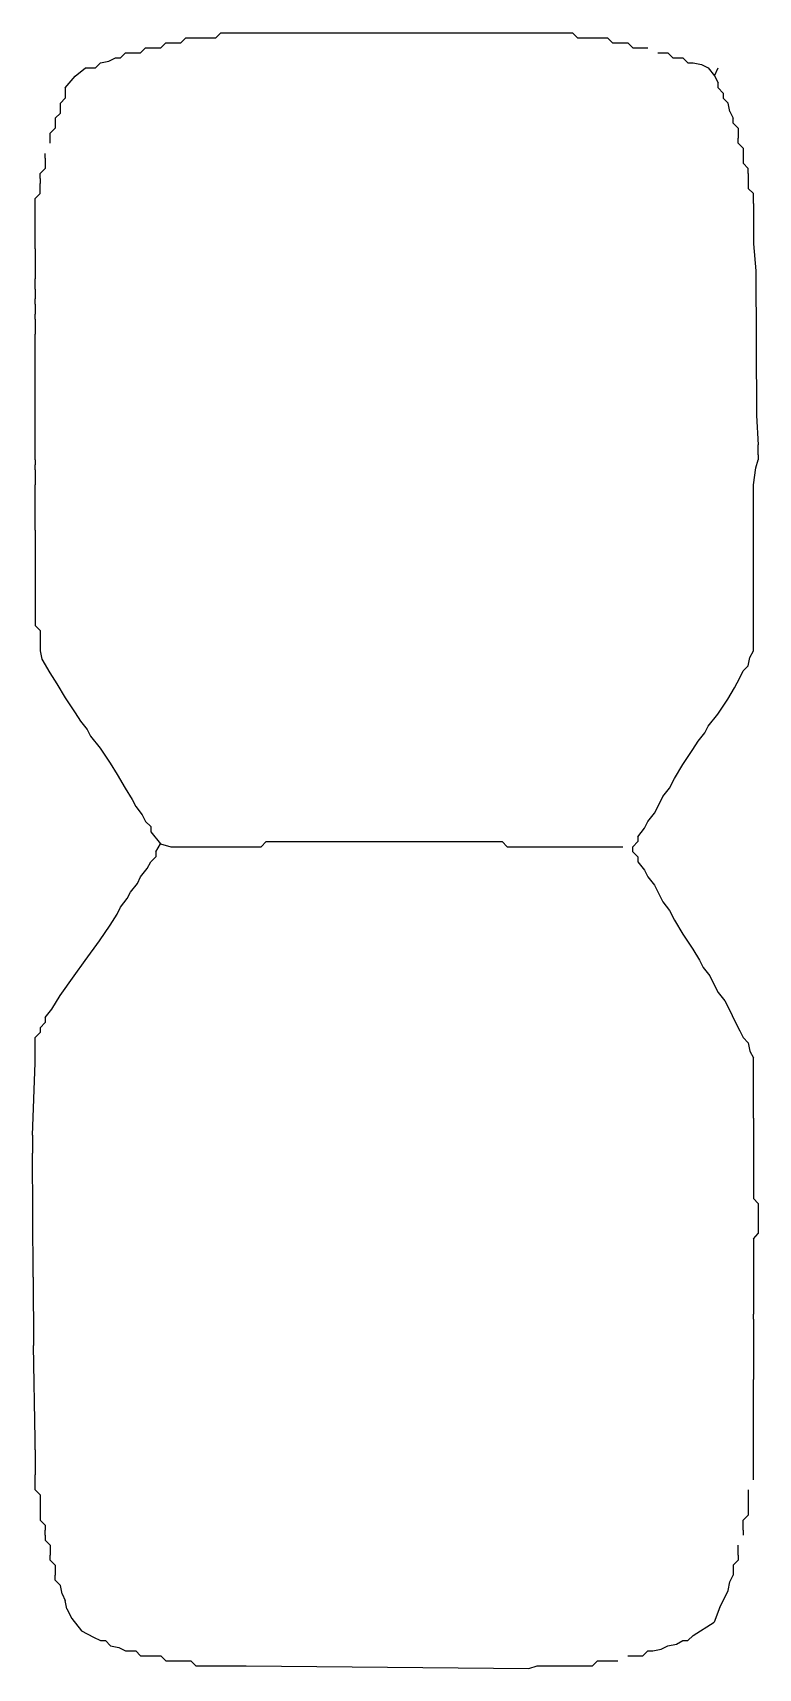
# Model space of a CAD drawing. Extents: x 0.5 to 4.01, y 0.5 to 4.16.
# Drawn here: x 2.768 to 3.25, y 1.898 to 2.983 of the extents above; entities that cross this region are included whole.
import ezdxf

# ---------------------------------------------------------------- set-up
doc = ezdxf.new("R2010")
doc.units = 0

msp = doc.modelspace()

# ---------------------------------------------------------------- linework, layer by layer
at = {"color": 1}
for p, q in [((2.84, 2.97, -0.1406), (2.8433, 2.9733, -0.14)), ((2.8433, 2.9733, -0.14), (2.8467, 2.9733, -0.14)), ((2.8467, 2.9733, -0.14), (2.85, 2.9733, -0.1386)), ((2.85, 2.9733, -0.1386), (2.8533, 2.9733, -0.1372)), ((2.8533, 2.9733, -0.1372), (2.8567, 2.9767, -0.1367)), ((2.8567, 2.9767, -0.1367), (2.86, 2.9767, -0.1367)), ((2.86, 2.9767, -0.1367), (2.8633, 2.9767, -0.1357)), ((2.8633, 2.9767, -0.1357), (2.8667, 2.9767, -0.1344)), ((2.8667, 2.9767, -0.1344), (2.87, 2.98, -0.1333)), ((2.87, 2.98, -0.1333), (2.8733, 2.98, -0.1333)), ((2.8733, 2.98, -0.1333), (2.8767, 2.98, -0.1333)), ((2.8767, 2.98, -0.1333), (2.88, 2.98, -0.1328)), ((2.88, 2.98, -0.1328), (2.8833, 2.98, -0.1319)), ((2.8833, 2.98, -0.1319), (2.8867, 2.98, -0.131)), ((2.8867, 2.98, -0.131), (2.89, 2.98, -0.1302)), ((2.89, 2.98, -0.1302), (2.8933, 2.9833, -0.13)), ((2.8933, 2.9833, -0.13), (2.8967, 2.9833, -0.13)), ((2.8967, 2.9833, -0.13), (2.9, 2.9833, -0.13)), ((2.9, 2.9833, -0.13), (2.9033, 2.9833, -0.13)), ((2.9033, 2.9833, -0.13), (2.9067, 2.9833, -0.13)), ((2.9067, 2.9833, -0.13), (2.91, 2.9833, -0.13)), ((2.91, 2.9833, -0.13), (2.9133, 2.9833, -0.13)), ((2.9133, 2.9833, -0.13), (2.9167, 2.9833, -0.13)), ((2.9167, 2.9833, -0.13), (2.92, 2.9833, -0.13)), ((2.92, 2.9833, -0.13), (2.9233, 2.9833, -0.13)), ((2.9233, 2.9833, -0.13), (2.9267, 2.9833, -0.13)), ((2.9267, 2.9833, -0.13), (2.93, 2.9833, -0.13)), ((2.93, 2.9833, -0.13), (2.9333, 2.9833, -0.13)), ((2.9333, 2.9833, -0.13), (2.9367, 2.9833, -0.13)), ((2.9367, 2.9833, -0.13), (2.94, 2.9833, -0.13)), ((2.94, 2.9833, -0.13), (2.9433, 2.9833, -0.13)), ((2.9433, 2.9833, -0.13), (2.9467, 2.9833, -0.13)), ((2.9467, 2.9833, -0.13), (2.95, 2.9833, -0.13)), ((2.95, 2.9833, -0.13), (2.9533, 2.9833, -0.13)), ((2.9533, 2.9833, -0.13), (2.9567, 2.9833, -0.13)), ((2.9567, 2.9833, -0.13), (2.96, 2.9833, -0.13)), ((2.96, 2.9833, -0.13), (2.9633, 2.9833, -0.13)), ((2.9633, 2.9833, -0.13), (2.9667, 2.9833, -0.13)), ((2.9667, 2.9833, -0.13), (2.97, 2.9833, -0.13)), ((2.97, 2.9833, -0.13), (2.9733, 2.9833, -0.13)), ((2.9733, 2.9833, -0.13), (2.9767, 2.9833, -0.13)), ((2.9767, 2.9833, -0.13), (2.98, 2.9833, -0.13)), ((2.98, 2.9833, -0.13), (2.9833, 2.9833, -0.13)), ((2.9833, 2.9833, -0.13), (2.9867, 2.9833, -0.13)), ((2.9867, 2.9833, -0.13), (2.99, 2.9833, -0.13)), ((2.99, 2.9833, -0.13), (2.9933, 2.9833, -0.13)), ((2.9933, 2.9833, -0.13), (2.9967, 2.9833, -0.13)), ((2.9967, 2.9833, -0.13), (3, 2.9833, -0.13)), ((3, 2.9833, -0.13), (3.0033, 2.9833, -0.13)), ((3.0033, 2.9833, -0.13), (3.0067, 2.9833, -0.13)), ((3.0067, 2.9833, -0.13), (3.01, 2.9833, -0.13)), ((3.01, 2.9833, -0.13), (3.0133, 2.9833, -0.13)), ((3.0133, 2.9833, -0.13), (3.0167, 2.9833, -0.13)), ((3.0167, 2.9833, -0.13), (3.02, 2.9833, -0.13)), ((3.02, 2.9833, -0.13), (3.0233, 2.9833, -0.13)), ((3.0233, 2.9833, -0.13), (3.0267, 2.9833, -0.13)), ((3.0267, 2.9833, -0.13), (3.03, 2.9833, -0.13)), ((3.03, 2.9833, -0.13), (3.0333, 2.9833, -0.13)), ((3.0333, 2.9833, -0.13), (3.0367, 2.9833, -0.13)), ((3.0367, 2.9833, -0.13), (3.04, 2.9833, -0.13)), ((3.04, 2.9833, -0.13), (3.0433, 2.9833, -0.13)), ((3.0433, 2.9833, -0.13), (3.0467, 2.9833, -0.13)), ((3.0467, 2.9833, -0.13), (3.05, 2.9833, -0.13)), ((3.05, 2.9833, -0.13), (3.0533, 2.9833, -0.13)), ((3.0533, 2.9833, -0.13), (3.0567, 2.9833, -0.13)), ((3.0567, 2.9833, -0.13), (3.06, 2.9833, -0.13)), ((3.06, 2.9833, -0.13), (3.0633, 2.9833, -0.13)), ((3.0633, 2.9833, -0.13), (3.0667, 2.9833, -0.13)), ((3.0667, 2.9833, -0.13), (3.07, 2.9833, -0.13)), ((3.07, 2.9833, -0.13), (3.0733, 2.9833, -0.13)), ((3.0733, 2.9833, -0.13), (3.0767, 2.9833, -0.13)), ((3.0767, 2.9833, -0.13), (3.08, 2.9833, -0.13)), ((3.08, 2.9833, -0.13), (3.0833, 2.9833, -0.13)), ((3.0833, 2.9833, -0.13), (3.0867, 2.9833, -0.13)), ((3.0867, 2.9833, -0.13), (3.09, 2.9833, -0.13)), ((3.09, 2.9833, -0.13), (3.0933, 2.9833, -0.13)), ((3.0933, 2.9833, -0.13), (3.0967, 2.9833, -0.13)), ((3.0967, 2.9833, -0.13), (3.1, 2.9833, -0.13)), ((3.1, 2.9833, -0.13), (3.1033, 2.9833, -0.13)), ((3.1033, 2.9833, -0.13), (3.1067, 2.9833, -0.13)), ((3.1067, 2.9833, -0.13), (3.11, 2.9833, -0.13)), ((3.11, 2.9833, -0.13), (3.1133, 2.9833, -0.13)), ((3.1133, 2.9833, -0.13), (3.1167, 2.9833, -0.13)), ((3.1167, 2.9833, -0.13), (3.12, 2.9833, -0.13)), ((3.12, 2.9833, -0.13), (3.1233, 2.9833, -0.13)), ((3.1233, 2.9833, -0.13), (3.1267, 2.9833, -0.13)), ((3.1267, 2.9833, -0.13), (3.13, 2.98, -0.1302)), ((3.13, 2.98, -0.1302), (3.1333, 2.98, -0.131)), ((3.1333, 2.98, -0.131), (3.1367, 2.98, -0.1319)), ((3.1367, 2.98, -0.1319), (3.14, 2.98, -0.1328)), ((3.14, 2.98, -0.1328), (3.1433, 2.98, -0.1333)), ((3.1433, 2.98, -0.1333), (3.1467, 2.98, -0.1333)), ((3.1467, 2.98, -0.1333), (3.15, 2.98, -0.1333)), ((3.15, 2.98, -0.1333), (3.1533, 2.9767, -0.1344)), ((3.1533, 2.9767, -0.1344), (3.1567, 2.9767, -0.1357)), ((3.1567, 2.9767, -0.1357), (3.16, 2.9767, -0.1367)), ((3.16, 2.9767, -0.1367), (3.1633, 2.9767, -0.1367)), ((3.1633, 2.9767, -0.1367), (3.1667, 2.9733, -0.1372)), ((3.1667, 2.9733, -0.1372), (3.17, 2.9733, -0.1386)), ((3.17, 2.9733, -0.1386), (3.1733, 2.9733, -0.14)), ((3.1733, 2.9733, -0.14), (3.1767, 2.9733, -0.14)), ((2.81, 2.96, -0.1509), (2.8133, 2.9633, -0.15)), ((2.8133, 2.9633, -0.15), (2.8189, 2.9644, -0.1475)), ((2.8189, 2.9644, -0.1475), (2.8233, 2.9667, -0.1467)), ((2.8233, 2.9667, -0.1467), (2.8267, 2.9667, -0.1453)), ((2.8267, 2.9667, -0.1453), (2.83, 2.97, -0.1433)), ((2.83, 2.97, -0.1433), (2.8333, 2.97, -0.1433)), ((2.8333, 2.97, -0.1433), (2.8367, 2.97, -0.1424)), ((2.8367, 2.97, -0.1424), (2.84, 2.97, -0.1406)), ((3.1833, 2.97, -0.1418), (3.1867, 2.97, -0.1433)), ((3.1867, 2.97, -0.1433), (3.19, 2.97, -0.1433)), ((3.19, 2.97, -0.1433), (3.1933, 2.9667, -0.1442)), ((3.1933, 2.9667, -0.1442), (3.1967, 2.9667, -0.1461)), ((3.1967, 2.9667, -0.1461), (3.2, 2.9667, -0.1467)), ((3.2, 2.9667, -0.1467), (3.2033, 2.9633, -0.1473)), ((3.2033, 2.9633, -0.1473), (3.2067, 2.9633, -0.1494)), ((3.2067, 2.9633, -0.1494), (3.2122, 2.9622, -0.1504)), ((3.2122, 2.9622, -0.1504), (3.2167, 2.96, -0.1523)), ((2.79, 2.9467, -0.1533), (2.7965, 2.9545, -0.1556)), ((2.7965, 2.9545, -0.1556), (2.8033, 2.96, -0.1533)), ((2.8033, 2.96, -0.1533), (2.8067, 2.96, -0.1532)), ((2.8067, 2.96, -0.1532), (2.81, 2.96, -0.1509)), ((3.2167, 2.96, -0.1523), (3.221, 2.9547, -0.1516)), ((3.221, 2.9547, -0.1516), (3.2233, 2.96, -0.1497)), ((3.221, 2.9547, -0.1516), (3.2233, 2.95, -0.1501)), ((2.79, 2.9467, -0.1533), (2.79, 2.9433, -0.1533)), ((2.79, 2.9433, -0.1533), (2.79, 2.94, -0.1511)), ((3.2233, 2.9467, -0.1485), (3.2233, 2.95, -0.1501)), ((3.2233, 2.9467, -0.1485), (3.2267, 2.9433, -0.1473)), ((3.2267, 2.9433, -0.1473), (3.2267, 2.94, -0.1464)), ((2.7833, 2.9267, -0.1467), (2.7867, 2.93, -0.1473)), ((2.7867, 2.9367, -0.15), (2.79, 2.94, -0.1511)), ((2.7867, 2.9333, -0.1494), (2.7867, 2.9367, -0.15)), ((2.7867, 2.93, -0.1473), (2.7867, 2.9333, -0.1494)), ((3.2267, 2.94, -0.1464), (3.23, 2.9367, -0.1447)), ((3.2311, 2.9311, -0.1433), (3.23, 2.9367, -0.1447)), ((3.2311, 2.9311, -0.1433), (3.2333, 2.9267, -0.1432)), ((2.78, 2.9167, -0.1433), (2.7833, 2.92, -0.1442)), ((2.7833, 2.9267, -0.1467), (2.7833, 2.9233, -0.1461)), ((2.7833, 2.9233, -0.1461), (2.7833, 2.92, -0.1442)), ((3.2333, 2.9233, -0.1415), (3.2333, 2.9267, -0.1432)), ((3.2333, 2.9233, -0.1415), (3.2367, 2.92, -0.14)), ((3.2367, 2.92, -0.14), (3.2367, 2.9167, -0.14)), ((2.78, 2.9133, -0.1433), (2.78, 2.9167, -0.1433)), ((2.78, 2.91, -0.1418), (2.78, 2.9133, -0.1433)), ((3.2367, 2.9167, -0.14), (3.2367, 2.9133, -0.1389)), ((3.2367, 2.91, -0.1373), (3.2367, 2.9133, -0.1389)), ((3.2367, 2.91, -0.1373), (3.24, 2.9067, -0.1367)), ((2.7767, 2.9, -0.14), (2.7767, 2.9033, -0.14)), ((2.7767, 2.9, -0.14), (2.7767, 2.8967, -0.1386)), ((3.24, 2.9067, -0.1367), (3.24, 2.9033, -0.1367)), ((3.24, 2.9033, -0.1367), (3.24, 2.9, -0.1357)), ((3.24, 2.9, -0.1357), (3.24, 2.8967, -0.1342)), ((2.7733, 2.89, -0.1367), (2.7767, 2.8933, -0.1372)), ((2.7733, 2.8867, -0.1367), (2.7733, 2.89, -0.1367)), ((2.7733, 2.8867, -0.1367), (2.7733, 2.8833, -0.1362)), ((2.7767, 2.8967, -0.1386), (2.7767, 2.8933, -0.1372)), ((3.24, 2.8967, -0.1342), (3.2433, 2.8933, -0.1333)), ((3.2433, 2.89, -0.1333), (3.2433, 2.8933, -0.1333)), ((3.2433, 2.89, -0.1333), (3.2433, 2.8867, -0.1331)), ((3.2433, 2.8867, -0.1331), (3.2433, 2.8833, -0.1319)), ((2.77, 2.8733, -0.1333), (2.7733, 2.8767, -0.1339)), ((2.7733, 2.88, -0.135), (2.7733, 2.8833, -0.1362)), ((2.7733, 2.8767, -0.1339), (2.7733, 2.88, -0.135)), ((3.2433, 2.8833, -0.1319), (3.2433, 2.88, -0.1307)), ((3.2433, 2.88, -0.1307), (3.2467, 2.8767, -0.13)), ((3.2467, 2.8733, -0.13), (3.2467, 2.8767, -0.13)), ((2.77, 2.87, -0.1333), (2.77, 2.8733, -0.1333)), ((2.77, 2.8667, -0.1333), (2.77, 2.87, -0.1333)), ((2.77, 2.8633, -0.1333), (2.77, 2.8667, -0.1333)), ((3.2467, 2.87, -0.13), (3.2467, 2.8733, -0.13)), ((3.2467, 2.87, -0.13), (3.2467, 2.8667, -0.13)), ((3.2467, 2.8667, -0.13), (3.2467, 2.8633, -0.1294)), ((2.77, 2.86, -0.1327), (2.77, 2.8633, -0.1333)), ((2.77, 2.8567, -0.1321), (2.77, 2.86, -0.1327)), ((2.77, 2.8533, -0.1315), (2.77, 2.8567, -0.1321)), ((3.2467, 2.8633, -0.1294), (3.2467, 2.86, -0.1288)), ((3.2467, 2.86, -0.1288), (3.2467, 2.8567, -0.1282)), ((3.2467, 2.8567, -0.1282), (3.2467, 2.8533, -0.1278)), ((2.77, 2.85, -0.1311), (2.77, 2.8533, -0.1315)), ((2.77, 2.8467, -0.1307), (2.77, 2.85, -0.1311)), ((2.77, 2.8433, -0.1304), (2.77, 2.8467, -0.1307)), ((2.77, 2.84, -0.1302), (2.77, 2.8433, -0.1304)), ((3.2467, 2.8533, -0.1278), (3.2467, 2.85, -0.1274)), ((3.2467, 2.85, -0.1274), (3.2467, 2.8467, -0.1271)), ((3.2467, 2.8467, -0.1271), (3.2467, 2.8433, -0.1268)), ((3.2467, 2.8433, -0.1268), (3.2483, 2.8253, -0.1267)), ((2.77, 2.84, -0.1302), (2.77, 2.8367, -0.13)), ((2.77, 2.8367, -0.13), (2.77, 2.8333, -0.13)), ((2.77, 2.8333, -0.13), (2.77, 2.83, -0.13)), ((2.77, 2.83, -0.13), (2.77, 2.8267, -0.13)), ((2.77, 2.8267, -0.13), (2.77, 2.8233, -0.13)), ((2.77, 2.8233, -0.13), (2.77, 2.82, -0.13)), ((3.2483, 2.8253, -0.1267), (3.2489, 2.7295, -0.1267)), ((2.77, 2.8167, -0.13), (2.77, 2.82, -0.13)), ((2.77, 2.8133, -0.13), (2.77, 2.8167, -0.13)), ((2.77, 2.8133, -0.13), (2.77, 2.81, -0.13)), ((2.77, 2.81, -0.13), (2.77, 2.8067, -0.13)), ((2.77, 2.8033, -0.13), (2.77, 2.8067, -0.13)), ((2.77, 2.8033, -0.13), (2.77, 2.8, -0.13)), ((2.77, 2.8, -0.13), (2.77, 2.7967, -0.13)), ((2.77, 2.7933, -0.13), (2.77, 2.7967, -0.13)), ((2.77, 2.7933, -0.13), (2.77, 2.79, -0.13)), ((2.77, 2.79, -0.13), (2.77, 2.7867, -0.13)), ((2.77, 2.7867, -0.13), (2.77, 2.7833, -0.13)), ((2.77, 2.78, -0.13), (2.77, 2.7833, -0.13)), ((2.77, 2.7767, -0.13), (2.77, 2.78, -0.13)), ((2.77, 2.7733, -0.13), (2.77, 2.7767, -0.13)), ((2.77, 2.77, -0.13), (2.77, 2.7733, -0.13)), ((2.77, 2.7667, -0.13), (2.77, 2.77, -0.13)), ((2.77, 2.7633, -0.13), (2.77, 2.7667, -0.13)), ((2.77, 2.76, -0.13), (2.77, 2.7633, -0.13)), ((2.77, 2.7567, -0.13), (2.77, 2.76, -0.13)), ((2.77, 2.7533, -0.13), (2.77, 2.7567, -0.13)), ((2.77, 2.75, -0.13), (2.77, 2.7533, -0.13)), ((2.77, 2.7467, -0.13), (2.77, 2.75, -0.13)), ((2.77, 2.7433, -0.13), (2.77, 2.7467, -0.13)), ((2.77, 2.74, -0.13), (2.77, 2.7433, -0.13)), ((2.77, 2.7367, -0.13), (2.77, 2.74, -0.13)), ((2.77, 2.7333, -0.13), (2.77, 2.7367, -0.13)), ((2.77, 2.73, -0.13), (2.77, 2.7333, -0.13)), ((2.77, 2.7267, -0.13), (2.77, 2.73, -0.13)), ((2.77, 2.7233, -0.13), (2.77, 2.7267, -0.13)), ((3.2489, 2.7295, -0.1267), (3.25, 2.71, -0.1268)), ((2.77, 2.72, -0.13), (2.77, 2.7233, -0.13)), ((2.77, 2.7167, -0.13), (2.77, 2.72, -0.13)), ((2.77, 2.7133, -0.13), (2.77, 2.7167, -0.13)), ((2.77, 2.71, -0.13), (2.77, 2.7133, -0.13)), ((2.77, 2.7067, -0.13), (2.77, 2.71, -0.13)), ((2.77, 2.7033, -0.13), (2.77, 2.7067, -0.13)), ((2.77, 2.7, -0.13), (2.77, 2.7033, -0.13)), ((3.25, 2.7067, -0.1271), (3.25, 2.71, -0.1268)), ((3.25, 2.7033, -0.1268), (3.25, 2.7067, -0.1271)), ((3.25, 2.7033, -0.1268), (3.25, 2.7, -0.1267)), ((2.77, 2.7, -0.13), (2.77, 2.6967, -0.13)), ((2.77, 2.6933, -0.13), (2.77, 2.6967, -0.13)), ((2.77, 2.6933, -0.13), (2.77, 2.69, -0.13)), ((3.2467, 2.6833, -0.1268), (3.2483, 2.6946, -0.1267)), ((3.2483, 2.6946, -0.1267), (3.25, 2.7, -0.1267)), ((2.77, 2.69, -0.13), (2.77, 2.6867, -0.13)), ((2.77, 2.6867, -0.13), (2.77, 2.6833, -0.13)), ((2.77, 2.68, -0.13), (2.77, 2.6833, -0.13)), ((2.77, 2.6767, -0.13), (2.77, 2.68, -0.13)), ((3.2467, 2.68, -0.1271), (3.2467, 2.6833, -0.1268)), ((3.2467, 2.6767, -0.1274), (3.2467, 2.68, -0.1271)), ((2.77, 2.6733, -0.13), (2.77, 2.6767, -0.13)), ((2.77, 2.67, -0.13), (2.77, 2.6733, -0.13)), ((2.77, 2.6667, -0.13), (2.77, 2.67, -0.13)), ((3.2467, 2.6733, -0.1278), (3.2467, 2.6767, -0.1274)), ((3.2467, 2.67, -0.1282), (3.2467, 2.6733, -0.1278)), ((3.2467, 2.6667, -0.1288), (3.2467, 2.67, -0.1282)), ((2.77, 2.6633, -0.13), (2.77, 2.6667, -0.13)), ((2.77, 2.66, -0.13), (2.77, 2.6633, -0.13)), ((2.77, 2.6567, -0.13), (2.77, 2.66, -0.13)), ((3.2467, 2.6633, -0.1294), (3.2467, 2.6667, -0.1288)), ((3.2467, 2.66, -0.13), (3.2467, 2.6633, -0.1294)), ((3.2467, 2.6567, -0.13), (3.2467, 2.66, -0.13)), ((2.77, 2.6533, -0.13), (2.77, 2.6567, -0.13)), ((2.77, 2.6533, -0.13), (2.77, 2.65, -0.13)), ((2.77, 2.65, -0.13), (2.77, 2.6467, -0.13)), ((3.2467, 2.6533, -0.13), (3.2467, 2.6567, -0.13)), ((3.2467, 2.65, -0.13), (3.2467, 2.6533, -0.13)), ((3.2467, 2.6467, -0.13), (3.2467, 2.65, -0.13)), ((2.77, 2.6467, -0.13), (2.77, 2.6433, -0.13)), ((2.77, 2.6433, -0.13), (2.77, 2.64, -0.13)), ((2.77, 2.64, -0.13), (2.77, 2.6367, -0.13)), ((2.77, 2.6367, -0.13), (2.77, 2.6333, -0.13)), ((3.2467, 2.6433, -0.13), (3.2467, 2.6467, -0.13)), ((3.2467, 2.64, -0.13), (3.2467, 2.6433, -0.13)), ((3.2467, 2.6367, -0.13), (3.2467, 2.64, -0.13)), ((3.2467, 2.6333, -0.13), (3.2467, 2.6367, -0.13)), ((2.77, 2.6333, -0.13), (2.77, 2.63, -0.13)), ((2.77, 2.63, -0.13), (2.77, 2.6267, -0.13)), ((2.77, 2.6267, -0.13), (2.77, 2.6233, -0.13)), ((3.2467, 2.63, -0.13), (3.2467, 2.6333, -0.13)), ((3.2467, 2.6267, -0.13), (3.2467, 2.63, -0.13)), ((3.2467, 2.6233, -0.13), (3.2467, 2.6267, -0.13)), ((2.77, 2.6233, -0.13), (2.77, 2.62, -0.13)), ((2.77, 2.62, -0.13), (2.77, 2.6167, -0.13)), ((2.77, 2.6167, -0.13), (2.77, 2.6133, -0.13)), ((3.2467, 2.62, -0.13), (3.2467, 2.6233, -0.13)), ((3.2467, 2.6167, -0.13), (3.2467, 2.62, -0.13)), ((3.2467, 2.6133, -0.13), (3.2467, 2.6167, -0.13)), ((2.77, 2.6133, -0.13), (2.77, 2.61, -0.13)), ((2.77, 2.61, -0.13), (2.77, 2.6067, -0.13)), ((2.77, 2.6067, -0.13), (2.77, 2.6033, -0.13)), ((3.2467, 2.61, -0.13), (3.2467, 2.6133, -0.13)), ((3.2467, 2.6067, -0.13), (3.2467, 2.61, -0.13)), ((3.2467, 2.6033, -0.13), (3.2467, 2.6067, -0.13)), ((2.77, 2.6033, -0.13), (2.77, 2.6, -0.13)), ((2.77, 2.6, -0.13), (2.77, 2.5967, -0.13)), ((2.77, 2.5967, -0.13), (2.77, 2.5933, -0.13)), ((2.77, 2.5933, -0.13), (2.77, 2.59, -0.13)), ((3.2467, 2.6, -0.13), (3.2467, 2.6033, -0.13)), ((3.2467, 2.5967, -0.13), (3.2467, 2.6, -0.13)), ((3.2467, 2.5933, -0.13), (3.2467, 2.5967, -0.13)), ((3.2467, 2.59, -0.13), (3.2467, 2.5933, -0.13)), ((2.77, 2.59, -0.13), (2.7733, 2.5867, -0.13)), ((2.7733, 2.5867, -0.13), (2.7733, 2.5833, -0.13)), ((2.7733, 2.5833, -0.13), (2.7733, 2.58, -0.1302)), ((3.2467, 2.5867, -0.13), (3.2467, 2.59, -0.13)), ((3.2467, 2.5833, -0.13), (3.2467, 2.5867, -0.13)), ((3.2467, 2.58, -0.13), (3.2467, 2.5833, -0.13)), ((2.7733, 2.58, -0.1302), (2.7733, 2.5767, -0.1304)), ((2.7733, 2.5767, -0.1304), (2.7733, 2.5733, -0.1307)), ((2.7733, 2.5733, -0.1307), (2.7744, 2.5678, -0.1296)), ((3.2444, 2.5689, -0.1282), (3.2467, 2.5733, -0.13)), ((3.2467, 2.5767, -0.13), (3.2467, 2.58, -0.13)), ((3.2467, 2.5733, -0.13), (3.2467, 2.5767, -0.13)), ((2.7744, 2.5678, -0.1296), (2.7798, 2.5588, -0.1258)), ((3.24, 2.56, -0.1262), (3.2433, 2.5633, -0.1273)), ((3.2433, 2.5633, -0.1273), (3.2444, 2.5689, -0.1282)), ((2.7798, 2.5588, -0.1258), (2.7843, 2.5513, -0.1233)), ((2.7843, 2.5513, -0.1233), (2.7898, 2.5421, -0.1206)), ((3.2343, 2.5487, -0.1225), (3.2377, 2.5553, -0.1244)), ((3.2377, 2.5553, -0.1244), (3.24, 2.56, -0.1262)), ((2.7898, 2.5421, -0.1206), (2.7965, 2.5321, -0.1186)), ((3.2232, 2.5313, -0.1185), (3.2298, 2.5412, -0.1205)), ((3.2298, 2.5412, -0.1205), (3.2343, 2.5487, -0.1225)), ((2.7965, 2.5321, -0.1186), (2.8, 2.5267, -0.1187)), ((3.2167, 2.5233, -0.1184), (3.2232, 2.5313, -0.1185)), ((2.8, 2.5267, -0.1187), (2.8044, 2.5211, -0.1177)), ((2.8044, 2.5211, -0.1177), (2.8067, 2.5167, -0.1184)), ((3.21, 2.5133, -0.1187), (3.2144, 2.5189, -0.1177)), ((3.2144, 2.5189, -0.1177), (3.2167, 2.5233, -0.1184)), ((2.8067, 2.5167, -0.1184), (2.8132, 2.5087, -0.1185)), ((2.8132, 2.5087, -0.1185), (2.8198, 2.4988, -0.1205)), ((3.1998, 2.4979, -0.1206), (3.2065, 2.5079, -0.1186)), ((3.2065, 2.5079, -0.1186), (3.21, 2.5133, -0.1187)), ((2.8198, 2.4988, -0.1205), (2.8243, 2.4913, -0.1225)), ((3.1943, 2.4887, -0.1233), (3.1998, 2.4979, -0.1206)), ((2.8243, 2.4913, -0.1225), (2.8298, 2.4821, -0.1254)), ((3.1911, 2.4822, -0.125), (3.1943, 2.4887, -0.1233)), ((2.8298, 2.4821, -0.1254), (2.8343, 2.4747, -0.1288)), ((2.8343, 2.4747, -0.1288), (2.8367, 2.47, -0.1311)), ((3.1843, 2.472, -0.1295), (3.1867, 2.4767, -0.1281)), ((3.1867, 2.4767, -0.1281), (3.1911, 2.4822, -0.125)), ((2.8367, 2.47, -0.1311), (2.8411, 2.4644, -0.1338)), ((2.8411, 2.4644, -0.1338), (2.8433, 2.46, -0.1368)), ((3.1767, 2.46, -0.1361), (3.1811, 2.4656, -0.1322)), ((3.1811, 2.4656, -0.1322), (3.1843, 2.472, -0.1295)), ((2.8433, 2.46, -0.1368), (2.8467, 2.4567, -0.1386)), ((2.8467, 2.4567, -0.1386), (2.8467, 2.4533, -0.14)), ((2.8467, 2.4533, -0.14), (2.8532, 2.4453, -0.1448)), ((3.17, 2.45, -0.1416), (3.1744, 2.4556, -0.138)), ((3.1744, 2.4556, -0.138), (3.1767, 2.46, -0.1361)), ((2.85, 2.44, -0.1433), (2.8532, 2.4453, -0.1448)), ((2.8532, 2.4453, -0.1448), (2.86, 2.4433, -0.1436)), ((2.86, 2.4433, -0.1436), (2.8633, 2.4433, -0.1424)), ((2.8633, 2.4433, -0.1424), (2.8667, 2.4433, -0.1413)), ((2.8667, 2.4433, -0.1413), (2.87, 2.4433, -0.1402)), ((2.87, 2.4433, -0.1402), (2.8733, 2.4433, -0.1392)), ((2.8733, 2.4433, -0.1392), (2.8767, 2.4433, -0.1381)), ((2.8767, 2.4433, -0.1381), (2.88, 2.4433, -0.137)), ((2.88, 2.4433, -0.137), (2.8833, 2.4433, -0.136)), ((2.8833, 2.4433, -0.136), (2.8867, 2.4433, -0.1351)), ((2.8867, 2.4433, -0.1351), (2.89, 2.4433, -0.1342)), ((2.89, 2.4433, -0.1342), (2.8933, 2.4433, -0.1334)), ((2.8933, 2.4433, -0.1334), (2.8967, 2.4433, -0.1327)), ((2.8967, 2.4433, -0.1327), (2.9, 2.4433, -0.1321)), ((2.9, 2.4433, -0.1321), (2.9033, 2.4433, -0.1315)), ((2.9033, 2.4433, -0.1315), (2.9067, 2.4433, -0.1311)), ((2.9067, 2.4433, -0.1311), (2.91, 2.4433, -0.1307)), ((2.91, 2.4433, -0.1307), (2.9133, 2.4433, -0.1304)), ((2.9133, 2.4433, -0.1304), (2.9167, 2.4433, -0.1302)), ((2.9167, 2.4433, -0.1302), (2.92, 2.4433, -0.13)), ((2.92, 2.4433, -0.13), (2.9233, 2.4467, -0.13)), ((2.9233, 2.4467, -0.13), (2.9267, 2.4467, -0.13)), ((2.9267, 2.4467, -0.13), (2.93, 2.4467, -0.13)), ((2.93, 2.4467, -0.13), (2.9333, 2.4467, -0.13)), ((2.9333, 2.4467, -0.13), (2.9367, 2.4467, -0.13)), ((2.9367, 2.4467, -0.13), (2.94, 2.4467, -0.13)), ((2.94, 2.4467, -0.13), (2.9433, 2.4467, -0.13)), ((2.9433, 2.4467, -0.13), (2.9467, 2.4467, -0.13)), ((2.9467, 2.4467, -0.13), (2.95, 2.4467, -0.13)), ((2.95, 2.4467, -0.13), (2.9533, 2.4467, -0.13)), ((2.9533, 2.4467, -0.13), (2.9567, 2.4467, -0.13)), ((2.9567, 2.4467, -0.13), (2.96, 2.4467, -0.13)), ((2.96, 2.4467, -0.13), (2.9633, 2.4467, -0.13)), ((2.9633, 2.4467, -0.13), (2.9667, 2.4467, -0.13)), ((2.9667, 2.4467, -0.13), (2.97, 2.4467, -0.13)), ((2.97, 2.4467, -0.13), (2.9733, 2.4467, -0.13)), ((2.9733, 2.4467, -0.13), (2.9767, 2.4467, -0.13)), ((2.9767, 2.4467, -0.13), (2.98, 2.4467, -0.13)), ((2.98, 2.4467, -0.13), (2.9833, 2.4467, -0.13)), ((2.9833, 2.4467, -0.13), (2.9867, 2.4467, -0.13)), ((2.9867, 2.4467, -0.13), (2.99, 2.4467, -0.13)), ((2.99, 2.4467, -0.13), (2.9933, 2.4467, -0.13)), ((2.9933, 2.4467, -0.13), (2.9967, 2.4467, -0.13)), ((2.9967, 2.4467, -0.13), (3, 2.4467, -0.13)), ((3, 2.4467, -0.13), (3.0033, 2.4467, -0.13)), ((3.0033, 2.4467, -0.13), (3.0067, 2.4467, -0.13)), ((3.0067, 2.4467, -0.13), (3.01, 2.4467, -0.13)), ((3.01, 2.4467, -0.13), (3.0133, 2.4467, -0.13)), ((3.0133, 2.4467, -0.13), (3.0167, 2.4467, -0.13)), ((3.0167, 2.4467, -0.13), (3.02, 2.4467, -0.13)), ((3.02, 2.4467, -0.13), (3.0233, 2.4467, -0.13)), ((3.0233, 2.4467, -0.13), (3.0267, 2.4467, -0.13)), ((3.0267, 2.4467, -0.13), (3.03, 2.4467, -0.13)), ((3.03, 2.4467, -0.13), (3.0333, 2.4467, -0.13)), ((3.0333, 2.4467, -0.13), (3.0367, 2.4467, -0.13)), ((3.0367, 2.4467, -0.13), (3.04, 2.4467, -0.13)), ((3.04, 2.4467, -0.13), (3.0433, 2.4467, -0.13)), ((3.0433, 2.4467, -0.13), (3.0467, 2.4467, -0.13)), ((3.0467, 2.4467, -0.13), (3.05, 2.4467, -0.13)), ((3.05, 2.4467, -0.13), (3.0533, 2.4467, -0.13)), ((3.0533, 2.4467, -0.13), (3.0567, 2.4467, -0.13)), ((3.0567, 2.4467, -0.13), (3.06, 2.4467, -0.13)), ((3.06, 2.4467, -0.13), (3.0633, 2.4467, -0.13)), ((3.0633, 2.4467, -0.13), (3.0667, 2.4467, -0.13)), ((3.0667, 2.4467, -0.13), (3.07, 2.4467, -0.13)), ((3.07, 2.4467, -0.13), (3.0733, 2.4467, -0.13)), ((3.0733, 2.4467, -0.13), (3.0767, 2.4467, -0.13)), ((3.0767, 2.4467, -0.13), (3.08, 2.4467, -0.13)), ((3.08, 2.4467, -0.13), (3.0833, 2.4433, -0.13)), ((3.0833, 2.4433, -0.13), (3.0867, 2.4433, -0.1302)), ((3.0867, 2.4433, -0.1302), (3.09, 2.4433, -0.1304)), ((3.09, 2.4433, -0.1304), (3.0933, 2.4433, -0.1307)), ((3.0933, 2.4433, -0.1307), (3.0967, 2.4433, -0.1311)), ((3.0967, 2.4433, -0.1311), (3.1, 2.4433, -0.1315)), ((3.1, 2.4433, -0.1315), (3.1033, 2.4433, -0.1321)), ((3.1033, 2.4433, -0.1321), (3.1067, 2.4433, -0.1327)), ((3.1067, 2.4433, -0.1327), (3.11, 2.4433, -0.1334)), ((3.11, 2.4433, -0.1334), (3.1133, 2.4433, -0.1335)), ((3.1133, 2.4433, -0.1335), (3.1167, 2.4433, -0.1337)), ((3.1167, 2.4433, -0.1337), (3.12, 2.4433, -0.134)), ((3.12, 2.4433, -0.134), (3.1233, 2.4433, -0.1344)), ((3.1233, 2.4433, -0.1344), (3.1267, 2.4433, -0.1348)), ((3.1267, 2.4433, -0.1348), (3.13, 2.4433, -0.1354)), ((3.13, 2.4433, -0.1354), (3.1333, 2.4433, -0.136)), ((3.1333, 2.4433, -0.136), (3.1367, 2.4433, -0.1367)), ((3.1367, 2.4433, -0.1367), (3.14, 2.4433, -0.1374)), ((3.14, 2.4433, -0.1374), (3.1433, 2.4433, -0.1383)), ((3.1433, 2.4433, -0.1383), (3.1467, 2.4433, -0.1392)), ((3.1467, 2.4433, -0.1392), (3.15, 2.4433, -0.1402)), ((3.15, 2.4433, -0.1402), (3.1533, 2.4433, -0.1413)), ((3.1533, 2.4433, -0.1413), (3.1567, 2.4433, -0.1424)), ((3.1567, 2.4433, -0.1424), (3.16, 2.4433, -0.1436)), ((3.1667, 2.4433, -0.1462), (3.17, 2.4467, -0.1433)), ((3.1667, 2.44, -0.1461), (3.1667, 2.4433, -0.1462)), ((3.17, 2.45, -0.1416), (3.17, 2.4467, -0.1433)), ((2.8444, 2.4289, -0.1366), (2.8467, 2.4333, -0.14)), ((2.8467, 2.4333, -0.14), (2.85, 2.4367, -0.1416)), ((2.85, 2.44, -0.1433), (2.85, 2.4367, -0.1416)), ((3.1667, 2.44, -0.1461), (3.17, 2.4367, -0.1433)), ((3.17, 2.4367, -0.1433), (3.17, 2.4333, -0.1416)), ((3.17, 2.4333, -0.1416), (3.1744, 2.4278, -0.138)), ((2.8378, 2.4189, -0.131), (2.84, 2.4233, -0.134)), ((2.84, 2.4233, -0.134), (2.8444, 2.4289, -0.1366)), ((3.1744, 2.4278, -0.138), (3.1767, 2.4233, -0.1361)), ((3.1767, 2.4233, -0.1361), (3.1811, 2.4178, -0.1322)), ((2.8267, 2.4033, -0.1245), (2.8311, 2.4089, -0.1263)), ((2.8311, 2.4089, -0.1263), (2.8333, 2.4133, -0.1288)), ((2.8333, 2.4133, -0.1288), (2.8378, 2.4189, -0.131)), ((3.1811, 2.4178, -0.1322), (3.1843, 2.4113, -0.1295)), ((3.1843, 2.4113, -0.1295), (3.1867, 2.4067, -0.1281)), ((2.8198, 2.3912, -0.1205), (2.8243, 2.3987, -0.1226)), ((2.8243, 2.3987, -0.1226), (2.8267, 2.4033, -0.1245)), ((3.1867, 2.4067, -0.1281), (3.1911, 2.4011, -0.125)), ((3.1911, 2.4011, -0.125), (3.1943, 2.3947, -0.1233)), ((2.8126, 2.3809, -0.1183), (2.8198, 2.3912, -0.1205)), ((3.1943, 2.3947, -0.1233), (3.1998, 2.3854, -0.1206)), ((2.8031, 2.3679, -0.1173), (2.8126, 2.3809, -0.1183)), ((3.1998, 2.3854, -0.1206), (3.2065, 2.3754, -0.1188)), ((2.7959, 2.3576, -0.118), (2.8031, 2.3679, -0.1173)), ((3.2065, 2.3754, -0.1188), (3.211, 2.368, -0.1183)), ((3.211, 2.368, -0.1183), (3.2133, 2.3633, -0.1184)), ((2.7865, 2.3446, -0.1205), (2.7959, 2.3576, -0.118)), ((3.2133, 2.3633, -0.1184), (3.2178, 2.3578, -0.1179)), ((3.2178, 2.3578, -0.1179), (3.221, 2.3513, -0.1187)), ((2.7811, 2.3356, -0.1224), (2.7865, 2.3446, -0.1205)), ((3.221, 2.3513, -0.1187), (3.2233, 2.3467, -0.1195)), ((3.2233, 2.3467, -0.1195), (3.2278, 2.3411, -0.1203)), ((2.7767, 2.33, -0.124), (2.7811, 2.3356, -0.1224)), ((3.2278, 2.3411, -0.1203), (3.231, 2.3347, -0.1216)), ((3.231, 2.3347, -0.1216), (3.2343, 2.328, -0.1229)), ((2.7733, 2.3233, -0.1255), (2.7767, 2.3267, -0.1245)), ((2.7733, 2.3233, -0.1255), (2.7733, 2.32, -0.1262)), ((2.7767, 2.33, -0.124), (2.7767, 2.3267, -0.1245)), ((3.2343, 2.328, -0.1229), (3.2377, 2.3213, -0.1244)), ((2.77, 2.3167, -0.1274), (2.7733, 2.32, -0.1262)), ((2.77, 2.3133, -0.1278), (2.77, 2.3167, -0.1274)), ((2.77, 2.31, -0.1278), (2.77, 2.3133, -0.1278)), ((3.2377, 2.3213, -0.1244), (3.24, 2.3167, -0.1262)), ((3.24, 2.3167, -0.1262), (3.2433, 2.3133, -0.1273)), ((3.2433, 2.3133, -0.1273), (3.2444, 2.3078, -0.1282)), ((2.77, 2.3067, -0.1274), (2.77, 2.31, -0.1278)), ((2.77, 2.3033, -0.1271), (2.77, 2.3067, -0.1274)), ((2.77, 2.3, -0.1268), (2.77, 2.3033, -0.1271)), ((3.2444, 2.3078, -0.1282), (3.2467, 2.3033, -0.13)), ((3.2467, 2.3, -0.13), (3.2467, 2.3033, -0.13)), ((2.7683, 2.252, -0.1267), (2.77, 2.3, -0.1268)), ((3.2467, 2.2967, -0.13), (3.2467, 2.3, -0.13)), ((3.2467, 2.2933, -0.13), (3.2467, 2.2967, -0.13)), ((3.2467, 2.29, -0.13), (3.2467, 2.2933, -0.13)), ((3.2467, 2.2867, -0.13), (3.2467, 2.29, -0.13)), ((3.2467, 2.2833, -0.13), (3.2467, 2.2867, -0.13)), ((3.2467, 2.28, -0.13), (3.2467, 2.2833, -0.13)), ((3.2467, 2.2767, -0.13), (3.2467, 2.28, -0.13)), ((3.2467, 2.2733, -0.13), (3.2467, 2.2767, -0.13)), ((3.2467, 2.27, -0.13), (3.2467, 2.2733, -0.13)), ((3.2467, 2.2667, -0.13), (3.2467, 2.27, -0.13)), ((3.2467, 2.2633, -0.13), (3.2467, 2.2667, -0.13)), ((3.2467, 2.2633, -0.13), (3.2467, 2.26, -0.13)), ((3.2467, 2.26, -0.13), (3.2467, 2.2567, -0.13)), ((2.7683, 2.252, -0.1267), (2.7683, 2.2401, -0.1267)), ((3.2467, 2.2567, -0.13), (3.2467, 2.2533, -0.13)), ((3.2467, 2.2533, -0.13), (3.2467, 2.25, -0.13)), ((3.2467, 2.25, -0.13), (3.2467, 2.2467, -0.13)), ((3.2467, 2.2467, -0.13), (3.2467, 2.2433, -0.13)), ((2.7687, 2.1577, -0.1267), (2.7683, 2.2401, -0.1267)), ((3.2467, 2.2433, -0.13), (3.2467, 2.24, -0.13)), ((3.2467, 2.24, -0.13), (3.2467, 2.2367, -0.13)), ((3.2467, 2.2367, -0.13), (3.2467, 2.2333, -0.13)), ((3.2467, 2.2333, -0.13), (3.2467, 2.23, -0.13)), ((3.2467, 2.23, -0.13), (3.2467, 2.2267, -0.13)), ((3.2467, 2.2267, -0.13), (3.2467, 2.2233, -0.13)), ((3.2467, 2.2233, -0.13), (3.2467, 2.22, -0.13)), ((3.2467, 2.22, -0.13), (3.2467, 2.2167, -0.13)), ((3.2467, 2.2167, -0.13), (3.2467, 2.2133, -0.13)), ((3.2467, 2.2133, -0.13), (3.2467, 2.21, -0.13)), ((3.2467, 2.21, -0.13), (3.25, 2.2067, -0.13)), ((3.25, 2.2067, -0.13), (3.25, 2.2033, -0.13)), ((3.25, 2.2033, -0.13), (3.25, 2.2, -0.13)), ((3.25, 2.2, -0.13), (3.25, 2.1967, -0.13)), ((3.25, 2.1967, -0.13), (3.25, 2.1933, -0.13)), ((3.25, 2.1933, -0.13), (3.25, 2.19, -0.13)), ((3.2467, 2.1833, -0.13), (3.25, 2.1867, -0.13)), ((3.2467, 2.1833, -0.13), (3.2467, 2.18, -0.1302)), ((3.25, 2.19, -0.13), (3.25, 2.1867, -0.13)), ((3.2467, 2.18, -0.1302), (3.2467, 2.1767, -0.1304)), ((3.2467, 2.1767, -0.1304), (3.2467, 2.1733, -0.1307)), ((3.2467, 2.1733, -0.1307), (3.2467, 2.17, -0.1311)), ((3.2467, 2.17, -0.1311), (3.2467, 2.1667, -0.1315)), ((3.2467, 2.1667, -0.1315), (3.2467, 2.1633, -0.1321)), ((3.2467, 2.1633, -0.1321), (3.2467, 2.16, -0.1327)), ((3.2467, 2.16, -0.1327), (3.2467, 2.1567, -0.1333)), ((2.7687, 2.1577, -0.1267), (2.7689, 2.1125, -0.1267)), ((3.2467, 2.1567, -0.1333), (3.2467, 2.1533, -0.1333)), ((3.2467, 2.1533, -0.1333), (3.2467, 2.15, -0.1333)), ((3.2467, 2.15, -0.1333), (3.2467, 2.1467, -0.1333)), ((3.2467, 2.1467, -0.1333), (3.2467, 2.1433, -0.1333)), ((3.2467, 2.1433, -0.1333), (3.2467, 2.14, -0.1333)), ((3.2467, 2.14, -0.1333), (3.2467, 2.1367, -0.1333)), ((3.2467, 2.1367, -0.1333), (3.2467, 2.1333, -0.1333)), ((3.2467, 2.13, -0.1333), (3.2467, 2.1333, -0.1333)), ((3.2467, 2.13, -0.1333), (3.2467, 2.1267, -0.1333)), ((3.2467, 2.1267, -0.1333), (3.2467, 2.1233, -0.1333)), ((3.2467, 2.1233, -0.1333), (3.2467, 2.12, -0.1333)), ((3.2467, 2.12, -0.1333), (3.2467, 2.1167, -0.1333)), ((3.2467, 2.1167, -0.1333), (3.2467, 2.1133, -0.1333)), ((2.77, 2.05, -0.1268), (2.7689, 2.1125, -0.1267)), ((3.2467, 2.1133, -0.1333), (3.2467, 2.11, -0.1333)), ((3.2467, 2.11, -0.1333), (3.2467, 2.1067, -0.1333)), ((3.2467, 2.1067, -0.1333), (3.2467, 2.1033, -0.1333)), ((3.2467, 2.1033, -0.1333), (3.2467, 2.1, -0.1333)), ((3.2467, 2.1, -0.1333), (3.2467, 2.0967, -0.1333)), ((3.2467, 2.0967, -0.1333), (3.2467, 2.0933, -0.1333)), ((3.2467, 2.0933, -0.1333), (3.2467, 2.09, -0.1333)), ((3.2467, 2.0867, -0.1333), (3.2467, 2.09, -0.1333)), ((3.2467, 2.0833, -0.1333), (3.2467, 2.0867, -0.1333)), ((3.2467, 2.08, -0.1333), (3.2467, 2.0833, -0.1333)), ((3.2467, 2.0767, -0.1333), (3.2467, 2.08, -0.1333)), ((3.2467, 2.0733, -0.1333), (3.2467, 2.0767, -0.1333)), ((3.2467, 2.07, -0.1333), (3.2467, 2.0733, -0.1333)), ((3.2467, 2.0667, -0.1333), (3.2467, 2.07, -0.1333)), ((3.2467, 2.0633, -0.1333), (3.2467, 2.0667, -0.1333)), ((3.2467, 2.06, -0.1333), (3.2467, 2.0633, -0.1333)), ((3.2467, 2.0567, -0.1333), (3.2467, 2.06, -0.1333)), ((3.2467, 2.0533, -0.1333), (3.2467, 2.0567, -0.1333)), ((3.2467, 2.05, -0.1333), (3.2467, 2.0533, -0.1333)), ((2.77, 2.0467, -0.1271), (2.77, 2.05, -0.1268)), ((2.77, 2.0433, -0.1274), (2.77, 2.0467, -0.1271)), ((2.77, 2.0433, -0.1274), (2.77, 2.04, -0.1278)), ((2.77, 2.04, -0.1278), (2.77, 2.0367, -0.1282)), ((3.2467, 2.0467, -0.1333), (3.2467, 2.05, -0.1333)), ((3.2467, 2.0433, -0.1333), (3.2467, 2.0467, -0.1333)), ((3.2467, 2.04, -0.1333), (3.2467, 2.0433, -0.1333)), ((3.2467, 2.0367, -0.1333), (3.2467, 2.04, -0.1333)), ((2.77, 2.0367, -0.1282), (2.77, 2.0333, -0.1288)), ((2.77, 2.0333, -0.1288), (2.77, 2.03, -0.1294)), ((2.77, 2.03, -0.1294), (2.77, 2.0267, -0.13)), ((3.2467, 2.0333, -0.1333), (3.2467, 2.0367, -0.1333)), ((3.2467, 2.03, -0.1333), (3.2467, 2.0333, -0.1333)), ((3.2467, 2.0267, -0.1333), (3.2467, 2.03, -0.1333)), ((2.77, 2.0233, -0.13), (2.77, 2.0267, -0.13)), ((2.77, 2.02, -0.13), (2.77, 2.0233, -0.13)), ((2.77, 2.0167, -0.13), (2.77, 2.02, -0.13)), ((3.2467, 2.0233, -0.1333), (3.2467, 2.0267, -0.1333)), ((2.77, 2.0167, -0.13), (2.7733, 2.0133, -0.1307)), ((2.7733, 2.0133, -0.1307), (2.7733, 2.01, -0.1319)), ((2.7733, 2.01, -0.1319), (2.7733, 2.0067, -0.1328)), ((3.2433, 2.0167, -0.1342), (3.2433, 2.0133, -0.1351)), ((3.2433, 2.0133, -0.1351), (3.2433, 2.01, -0.136)), ((3.2433, 2.01, -0.136), (3.2433, 2.0067, -0.1367)), ((2.7733, 2.0067, -0.1328), (2.7733, 2.0033, -0.1333)), ((2.7733, 2.0033, -0.1333), (2.7733, 2, -0.1333)), ((2.7733, 2, -0.1333), (2.7733, 1.9967, -0.1333)), ((2.7733, 1.9967, -0.1333), (2.7767, 1.9933, -0.1344)), ((3.24, 1.9967, -0.1374), (3.2433, 2, -0.1367)), ((3.24, 1.9933, -0.1388), (3.24, 1.9967, -0.1374)), ((3.2433, 2.0067, -0.1367), (3.2433, 2.0033, -0.1367)), ((3.2433, 2.0033, -0.1367), (3.2433, 2, -0.1367)), ((2.7767, 1.9933, -0.1344), (2.7767, 1.99, -0.1357)), ((2.7767, 1.9867, -0.1367), (2.7767, 1.99, -0.1357)), ((2.7767, 1.9867, -0.1367), (2.7767, 1.9833, -0.1367)), ((3.24, 1.99, -0.14), (3.24, 1.9933, -0.1388)), ((3.24, 1.99, -0.14), (3.24, 1.9867, -0.14)), ((2.7767, 1.9833, -0.1367), (2.78, 1.98, -0.1372)), ((2.78, 1.98, -0.1372), (2.78, 1.9767, -0.1386)), ((2.78, 1.9767, -0.1386), (2.78, 1.9733, -0.14)), ((3.2367, 1.9767, -0.1431), (3.2367, 1.98, -0.1416)), ((3.2367, 1.9733, -0.1433), (3.2367, 1.9767, -0.1431)), ((2.78, 1.97, -0.14), (2.78, 1.9733, -0.14)), ((2.78, 1.97, -0.14), (2.7833, 1.9667, -0.1406)), ((2.7833, 1.9667, -0.1406), (2.7833, 1.9633, -0.1424)), ((3.2333, 1.9667, -0.1447), (3.2367, 1.97, -0.1433)), ((3.2333, 1.9667, -0.1447), (3.2333, 1.9633, -0.1464)), ((3.2367, 1.9733, -0.1433), (3.2367, 1.97, -0.1433)), ((2.7833, 1.9633, -0.1424), (2.7833, 1.96, -0.1433)), ((2.7833, 1.9567, -0.1433), (2.7833, 1.96, -0.1433)), ((2.7833, 1.9567, -0.1433), (2.7867, 1.9533, -0.1453)), ((2.7878, 1.9478, -0.1467), (2.7867, 1.9533, -0.1453)), ((3.23, 1.95, -0.1497), (3.2311, 1.9556, -0.1475)), ((3.2311, 1.9556, -0.1475), (3.2333, 1.96, -0.1467)), ((3.2333, 1.9633, -0.1464), (3.2333, 1.96, -0.1467)), ((2.7878, 1.9478, -0.1467), (2.79, 1.9433, -0.149)), ((2.7911, 1.9378, -0.1502), (2.79, 1.9433, -0.149)), ((3.2244, 1.9389, -0.1522), (3.2277, 1.9453, -0.1504)), ((3.2277, 1.9453, -0.1504), (3.23, 1.95, -0.1497)), ((2.7911, 1.9378, -0.1502), (2.7943, 1.9313, -0.1524)), ((2.7943, 1.9313, -0.1524), (2.8007, 1.9232, -0.1539)), ((3.2244, 1.9389, -0.1522), (3.2206, 1.9289, -0.1543)), ((2.8007, 1.9232, -0.1539), (2.8087, 1.919, -0.1522)), ((3.2067, 1.92, -0.1537), (3.2206, 1.9289, -0.1543)), ((2.8087, 1.919, -0.1522), (2.8133, 1.9167, -0.1513)), ((2.8133, 1.9167, -0.1513), (2.8167, 1.9167, -0.15)), ((2.8167, 1.9167, -0.15), (2.82, 1.9133, -0.1491)), ((2.82, 1.9133, -0.1491), (2.8256, 1.9122, -0.1475)), ((2.8256, 1.9122, -0.1475), (2.83, 1.91, -0.1467)), ((2.83, 1.91, -0.1467), (2.8333, 1.91, -0.1464)), ((2.8333, 1.91, -0.1464), (2.8367, 1.91, -0.1447)), ((2.8367, 1.91, -0.1447), (2.84, 1.9067, -0.1433)), ((3.1733, 1.9067, -0.1433), (3.1767, 1.91, -0.1447)), ((3.1767, 1.91, -0.1447), (3.18, 1.91, -0.1464)), ((3.18, 1.91, -0.1464), (3.1856, 1.9111, -0.1468)), ((3.1856, 1.9111, -0.1468), (3.19, 1.9133, -0.1488)), ((3.19, 1.9133, -0.1488), (3.1956, 1.9144, -0.15)), ((3.1956, 1.9144, -0.15), (3.2, 1.9167, -0.152)), ((3.2, 1.9167, -0.152), (3.2033, 1.9167, -0.153)), ((3.2033, 1.9167, -0.153), (3.2067, 1.92, -0.1537)), ((2.84, 1.9067, -0.1433), (2.8433, 1.9067, -0.1433)), ((2.8433, 1.9067, -0.1433), (2.8467, 1.9067, -0.1432)), ((2.8467, 1.9067, -0.1432), (2.85, 1.9067, -0.1418)), ((2.85, 1.9067, -0.1418), (2.8533, 1.9067, -0.1405)), ((2.8533, 1.9067, -0.1405), (2.8567, 1.9033, -0.14)), ((2.8567, 1.9033, -0.14), (2.86, 1.9033, -0.14)), ((2.86, 1.9033, -0.14), (2.8633, 1.9033, -0.14)), ((2.8633, 1.9033, -0.14), (2.8667, 1.9033, -0.1392)), ((2.8667, 1.9033, -0.1392), (2.87, 1.9033, -0.1381)), ((2.87, 1.9033, -0.1381), (2.8733, 1.9033, -0.137)), ((2.8733, 1.9033, -0.137), (2.8767, 1.9, -0.1367)), ((2.8767, 1.9, -0.1367), (2.88, 1.9, -0.1367)), ((2.88, 1.9, -0.1367), (2.8833, 1.9, -0.1367)), ((2.8833, 1.9, -0.1367), (2.8867, 1.9, -0.1367)), ((2.8867, 1.9, -0.1367), (2.89, 1.9, -0.136)), ((2.89, 1.9, -0.136), (2.8933, 1.9, -0.1354)), ((2.8933, 1.9, -0.1354), (2.8967, 1.9, -0.1348)), ((2.8967, 1.9, -0.1348), (2.9, 1.9, -0.1344)), ((2.9, 1.9, -0.1344), (2.9033, 1.9, -0.134)), ((2.9033, 1.9, -0.134), (2.9067, 1.9, -0.1337)), ((2.9067, 1.9, -0.1337), (2.91, 1.9, -0.1335)), ((2.91, 1.9, -0.1335), (3.0977, 1.8983, -0.1333)), ((3.0977, 1.8983, -0.1333), (3.1033, 1.9, -0.1334)), ((3.1033, 1.9, -0.1334), (3.1067, 1.9, -0.1335)), ((3.1067, 1.9, -0.1335), (3.11, 1.9, -0.1337)), ((3.11, 1.9, -0.1337), (3.1133, 1.9, -0.134)), ((3.1133, 1.9, -0.134), (3.1167, 1.9, -0.1344)), ((3.1167, 1.9, -0.1344), (3.12, 1.9, -0.1348)), ((3.12, 1.9, -0.1348), (3.1233, 1.9, -0.1354)), ((3.1233, 1.9, -0.1354), (3.1267, 1.9, -0.136)), ((3.1267, 1.9, -0.136), (3.13, 1.9, -0.1367)), ((3.13, 1.9, -0.1367), (3.1333, 1.9, -0.1367)), ((3.1333, 1.9, -0.1367), (3.1367, 1.9, -0.1367)), ((3.1367, 1.9, -0.1367), (3.14, 1.9, -0.1367)), ((3.14, 1.9, -0.1367), (3.1433, 1.9033, -0.137)), ((3.1433, 1.9033, -0.137), (3.1467, 1.9033, -0.1381)), ((3.1467, 1.9033, -0.1381), (3.15, 1.9033, -0.1393)), ((3.15, 1.9033, -0.1393), (3.1533, 1.9033, -0.14)), ((3.1533, 1.9033, -0.14), (3.1567, 1.9033, -0.14)), ((3.1633, 1.9067, -0.1416), (3.1667, 1.9067, -0.1431)), ((3.1667, 1.9067, -0.1431), (3.17, 1.9067, -0.1433)), ((3.17, 1.9067, -0.1433), (3.1733, 1.9067, -0.1433))]:
    msp.add_line(p, q, dxfattribs=at)

doc.saveas('drawing.dxf')
